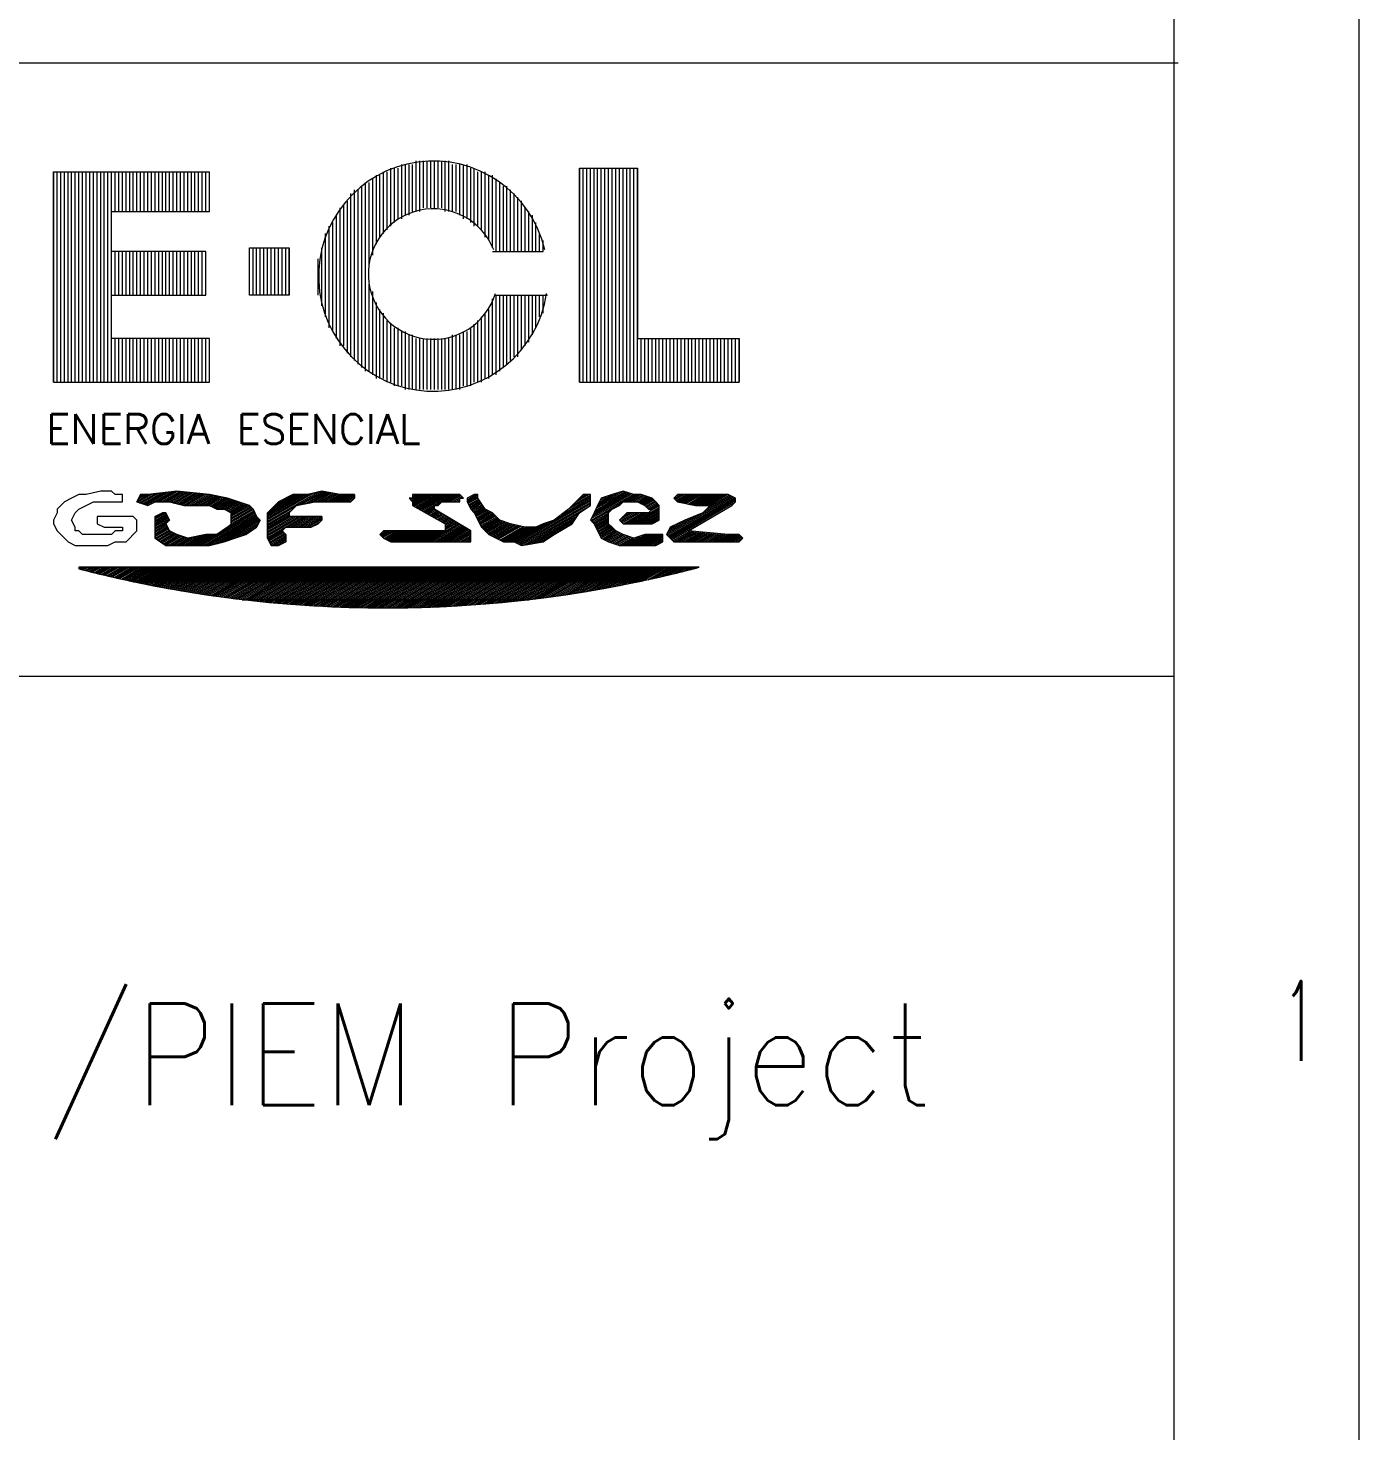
# Model space of a CAD drawing. Header units: inches. Extents: x 0 to 841, y 0 to 594.
# Drawn here: x 803.4 to 840.09, y 41.1 to 79.76 of the extents above; entities that cross this region are included whole.
import ezdxf
from ezdxf.enums import TextEntityAlignment as Align

# ---------------------------------------------------------------- set-up
doc = ezdxf.new("R2010")
doc.units = ezdxf.units.IN
doc.header["$MEASUREMENT"] = 0
doc.linetypes.add('CENTER', pattern=[2, 1.25, -0.25, 0.25, -0.25])
doc.layers.add('1', color=1, linetype='CENTER', lineweight=9)
doc.layers.add('37', color=7, linetype='Continuous')
doc.styles.add('TXT', font='txt.shx', dxfattribs={"width": 0.8})

msp = doc.modelspace()

# ---------------------------------------------------------------- hatches: boundary and pattern name
at = {"layer": '37', "linetype": 'Continuous', "lineweight": 0}
h = msp.add_hatch(dxfattribs=at)
h.set_pattern_fill('_USER', color=54, scale=0.03528, angle=30, style=0, pattern_type=0)
h.set_pattern_definition([(30, (807.5, 65.6), (-0.01764, 0.03055338), [])])
h.paths.add_polyline_path([(806.4, 66.7), (806.7, 66.6), (806.9, 66.7), (807.3, 66.7), (807.7, 66.6), (808, 66.6), (808.4, 66.6), (808.6, 66.5), (808.8, 66.5), (809, 66.4), (809, 66.2), (809, 66.1), (808.9, 66), (808.6, 65.8), (808.3, 65.8), (807.8, 65.7), (807.5, 65.8), (807.3, 65.9), (807.2, 66.1), (807.3, 66.2), (807.2, 66.4), (807.1, 66.4), (806.9, 66.3), (806.9, 65.9), (806.9, 65.7), (807.2, 65.5), (807.5, 65.5), (808.1, 65.5), (808.4, 65.5), (808.8, 65.6), (809.1, 65.7), (809.4, 65.8), (809.7, 66), (809.8, 66.2), (809.7, 66.3), (809.6, 66.5), (809.5, 66.6), (809.2, 66.7), (808.9, 66.8), (808.4, 66.9), (807.5, 67), (806.7, 66.9), (806.5, 66.9)])
h = msp.add_hatch(dxfattribs=at)
h.set_pattern_fill('_USER', color=54, scale=0.03528, angle=30, style=0, pattern_type=0)
h.set_pattern_definition([(30, (810.3, 66.1), (-0.01764, 0.0305534), [])])
h.paths.add_polyline_path([(810, 65.9), (810, 65.7), (810.1, 65.5), (810.3, 65.5), (810.5, 65.6), (810.5, 65.7), (810.5, 65.8), (810.4, 65.9), (810.5, 66), (810.9, 66), (811.2, 66), (811.4, 66.1), (811.5, 66.2), (811.5, 66.3), (811.3, 66.3), (810.6, 66.3), (810.6, 66.4), (810.8, 66.6), (811.3, 66.7), (811.9, 66.7), (812.3, 66.7), (812.4, 66.8), (812.4, 66.9), (812, 66.9), (811.5, 67), (811.1, 66.9), (810.7, 66.9), (810.3, 66.7), (810, 66.4), (810, 66)])
h = msp.add_hatch(dxfattribs=at)
h.set_pattern_fill('_USER', color=54, scale=0.03528, angle=30, style=0, pattern_type=0)
h.set_pattern_definition([(30, (815.3, 65.8), (-0.01764, 0.0305534), [])])
h.paths.add_polyline_path([(815.3, 66.9), (814, 66.9), (814, 66.8), (813.9, 66.8), (814, 66.7), (814, 66.6), (814.9, 66.1), (814.9, 66), (814.9, 65.9), (814.8, 65.9), (813.4, 65.9), (813.3, 65.9), (813.2, 65.9), (813.1, 65.8), (813.2, 65.7), (813.4, 65.6), (813.8, 65.6), (815.4, 65.6), (815.5, 65.6), (815.6, 65.6), (815.6, 65.7), (815.6, 65.8), (815.6, 65.9), (814.6, 66.5), (814.6, 66.6), (814.7, 66.6), (814.8, 66.7), (815.3, 66.7), (815.3, 66.8), (815.4, 66.8)])
h = msp.add_hatch(dxfattribs=at)
h.set_pattern_fill('_USER', color=54, scale=0.03528, angle=30, style=0, pattern_type=0)
h.set_pattern_definition([(30, (816.8, 65.8), (-0.01764, 0.0305534), [])])
h.paths.add_polyline_path([(815.7, 66.9), (815.5, 66.8), (815.5, 66.7), (815.6, 66.5), (815.7, 66.4), (815.9, 66), (816.1, 65.8), (816.5, 65.6), (816.8, 65.6), (817, 65.5), (817.6, 65.6), (817.9, 65.8), (818.4, 66.1), (818.6, 66.4), (818.9, 66.6), (818.9, 66.8), (818.9, 66.9), (818.8, 66.9), (818.7, 66.9), (818.5, 66.7), (818.3, 66.5), (817.9, 66.2), (817.6, 66.1), (817.4, 66), (817.1, 66), (816.7, 66.1), (816.4, 66.2), (816.2, 66.4), (816, 66.5), (815.8, 66.8), (815.8, 66.9)])
h = msp.add_hatch(dxfattribs=at)
h.set_pattern_fill('_USER', color=54, scale=0.03528, angle=30, style=0, pattern_type=0)
h.set_pattern_definition([(30, (819.5, 65.8), (-0.01764, 0.0305534), [])])
h.paths.add_polyline_path([(819.8, 67), (819.5, 66.9), (819.2, 66.8), (819.1, 66.6), (819, 66.4), (818.9, 66.2), (819, 66.1), (819.2, 65.7), (819.4, 65.6), (819.7, 65.5), (820.1, 65.5), (820.7, 65.5), (820.9, 65.6), (820.9, 65.8), (820.8, 65.8), (820.5, 65.8), (820.4, 65.8), (820.1, 65.7), (819.8, 65.8), (819.6, 65.9), (819.5, 66), (819.4, 66.1), (819.4, 66.2), (819.4, 66.4), (819.5, 66.5), (819.7, 66.6), (819.8, 66.7), (820.2, 66.7), (820.4, 66.6), (820.5, 66.5), (820.6, 66.5), (820.5, 66.4), (820.3, 66.4), (820.2, 66.4), (819.9, 66.4), (819.8, 66.3), (819.7, 66.2), (819.8, 66.1), (819.9, 66.1), (820.2, 66.1), (820.5, 66.1), (820.6, 66.1), (820.8, 66.2), (820.8, 66.4), (820.8, 66.6), (820.7, 66.7), (820.6, 66.8), (820.3, 66.9), (820.1, 66.9)])
h = msp.add_hatch(dxfattribs=at)
h.set_pattern_fill('_USER', color=54, scale=0.03528, angle=30, style=0, pattern_type=0)
h.set_pattern_definition([(30, (821.5, 66.1), (-0.01764, 0.0305534), [])])
h.paths.add_polyline_path([(821.3, 66.9), (821.2, 66.8), (821.3, 66.7), (821.8, 66.6), (822.2, 66.6), (822, 66.4), (821.5, 66.2), (821.1, 66), (821, 65.8), (821.1, 65.7), (821.2, 65.6), (823, 65.6), (823.1, 65.7), (823, 65.8), (822.7, 65.8), (821.6, 65.9), (822.8, 66.6), (822.9, 66.7), (822.9, 66.8), (822.7, 66.9), (822.6, 66.9)])
h = msp.add_hatch(dxfattribs=at)
h.set_pattern_fill('_USER', color=56, scale=0.03528, angle=30, style=0, pattern_type=0)
h.set_pattern_definition([(30, (813.6, 64.7), (-0.01764, 0.03055338), [])])
edge = h.paths.add_edge_path()
edge.add_line((821.9, 64.9), (804.8, 64.9))
edge.add_line((804.8, 64.9), (804.801, 64.855))
edge.add_ellipse((813.513, 96.731), major_axis=(32.343, 8.474), ratio=0.984562, start_angle=240.4156, end_angle=243.1062)
edge.add_line((806.3, 64.5), (820.2, 64.5))
edge.add_ellipse((813.513, 96.731), major_axis=(32.343, 8.474), ratio=0.984562, start_angle=267.0905, end_angle=270)
edge.add_line((821.856, 64.888), (821.9, 64.9))
h = msp.add_hatch(dxfattribs=at)
h.set_pattern_fill('_USER', color=54, scale=0.03528, angle=30, style=0, pattern_type=0)
h.set_pattern_definition([(30, (810.8, 64.1), (-0.01764, 0.03055338), [])])
edge = h.paths.add_edge_path()
edge.add_ellipse((813.513, 96.731), major_axis=(32.343, 8.474), ratio=0.984562, start_angle=243.1062, end_angle=248.3051)
edge.add_line((809.3, 64), (817.2, 64))
edge.add_ellipse((813.513, 96.731), major_axis=(32.343, 8.474), ratio=0.984562, start_angle=261.8916, end_angle=267.0905)
edge.add_line((820.2, 64.5), (806.3, 64.5))
h = msp.add_hatch(dxfattribs=at)
h.set_pattern_fill('_USER', color=52, scale=0.03528, angle=30, style=0, pattern_type=0)
h.set_pattern_definition([(30, (813, 63.9), (-0.01764, 0.03055338), [])])
edge = h.paths.add_edge_path()
edge.add_ellipse((813.513, 96.731), major_axis=(32.343, 8.474), ratio=0.984562, start_angle=248.3051, end_angle=261.8916)
edge.add_line((817.2, 64), (809.3, 64))

# ---------------------------------------------------------------- linework, layer by layer
at = {"layer": '37', "color": 4, "linetype": 'Continuous', "lineweight": 0}
for p, q in [((707.8, 78.8), (835.1, 78.8)), ((707.8, 61.9), (835, 61.9))]:
    msp.add_line(p, q, dxfattribs=at)
at = {"layer": '37', "color": 56, "linetype": 'Continuous', "lineweight": 0}
for p, q in [((804.1, 75.8), (808.4, 75.8)), ((804.1, 75.8), (804.1, 70)), ((804.1, 70), (804.1, 75.8)), ((804.1, 70), (804.1, 75.8)), ((804.1, 70), (804.1, 75.8)), ((804.2, 70), (804.2, 75.8)), ((804.2, 70), (804.2, 75.8)), ((804.2, 70), (804.2, 75.8)), ((804.2, 70), (804.2, 75.8)), ((804.3, 70), (804.3, 75.8)), ((804.3, 70), (804.3, 75.8)), ((804.3, 70), (804.3, 75.8)), ((804.3, 70), (804.3, 75.8)), ((804.4, 70), (804.4, 75.8)), ((804.4, 70), (804.4, 75.8)), ((804.4, 70), (804.4, 75.8)), ((804.5, 70), (804.5, 75.8)), ((804.5, 70), (804.5, 75.8)), ((804.5, 70), (804.5, 75.8)), ((804.6, 70), (804.6, 75.8)), ((804.6, 70), (804.6, 75.8)), ((804.6, 70), (804.6, 75.8)), ((804.6, 70), (804.6, 75.8)), ((804.7, 70), (804.7, 75.8)), ((804.7, 70), (804.7, 75.8)), ((804.7, 70), (804.7, 75.8)), ((804.7, 70), (804.7, 75.8)), ((804.8, 70), (804.8, 75.8)), ((804.8, 70), (804.8, 75.8)), ((804.9, 70), (804.9, 75.8)), ((804.9, 70), (804.9, 75.8)), ((804.9, 70), (804.9, 75.8)), ((804.9, 70), (804.9, 75.8)), ((805, 70), (805, 75.8)), ((805, 70), (805, 75.8)), ((805, 70), (805, 75.8)), ((805, 70), (805, 75.8)), ((805.1, 70), (805.1, 75.8)), ((805.1, 70), (805.1, 75.8)), ((805.2, 70), (805.2, 75.8)), ((805.2, 70), (805.2, 75.8)), ((805.2, 70), (805.2, 75.8)), ((805.2, 70), (805.2, 75.8)), ((805.3, 70), (805.3, 75.8)), ((805.3, 70), (805.3, 75.8)), ((805.3, 70), (805.3, 75.8)), ((805.3, 70), (805.3, 75.8)), ((805.4, 70), (805.4, 75.8)), ((805.4, 70), (805.4, 75.8)), ((805.4, 70), (805.4, 75.8)), ((805.5, 70), (805.5, 75.8)), ((805.5, 70), (805.5, 75.8)), ((805.5, 70), (805.5, 75.8)), ((805.6, 70), (805.6, 75.8)), ((805.6, 70), (805.6, 75.8)), ((805.6, 70), (805.6, 75.8)), ((805.6, 70), (805.6, 75.8)), ((805.7, 74.7), (805.7, 75.8)), ((805.7, 70), (805.7, 75.8)), ((805.7, 74.7), (805.7, 75.8)), ((805.7, 70), (805.7, 75.8)), ((805.8, 74.7), (805.8, 75.8)), ((805.8, 74.7), (805.8, 75.8)), ((805.9, 74.7), (805.9, 75.8)), ((805.9, 74.7), (805.9, 75.8)), ((805.9, 74.7), (805.9, 75.8)), ((805.9, 74.7), (805.9, 75.8)), ((806, 74.7), (806, 75.8)), ((806, 74.7), (806, 75.8)), ((806, 74.7), (806, 75.8)), ((806, 74.7), (806, 75.8)), ((806.1, 74.7), (806.1, 75.8)), ((806.1, 74.7), (806.1, 75.8)), ((806.2, 74.7), (806.2, 75.8)), ((806.2, 74.7), (806.2, 75.8)), ((806.2, 74.7), (806.2, 75.8)), ((806.2, 74.7), (806.2, 75.8)), ((806.3, 74.7), (806.3, 75.8)), ((806.3, 74.7), (806.3, 75.8)), ((806.3, 74.7), (806.3, 75.8)), ((806.3, 74.7), (806.3, 75.8)), ((806.4, 74.7), (806.4, 75.8)), ((806.4, 74.7), (806.4, 75.8)), ((806.4, 74.7), (806.4, 75.8)), ((806.5, 74.7), (806.5, 75.8)), ((806.5, 74.7), (806.5, 75.8)), ((806.5, 74.7), (806.5, 75.8)), ((806.6, 74.7), (806.6, 75.8)), ((806.6, 74.7), (806.6, 75.8)), ((806.6, 74.7), (806.6, 75.8)), ((806.6, 74.7), (806.6, 75.8)), ((806.7, 74.7), (806.7, 75.8)), ((806.7, 74.7), (806.7, 75.8)), ((806.7, 74.7), (806.7, 75.8)), ((806.7, 74.7), (806.7, 75.8)), ((806.8, 74.7), (806.8, 75.8)), ((806.8, 74.7), (806.8, 75.8)), ((806.9, 74.7), (806.9, 75.8)), ((806.9, 74.7), (806.9, 75.8)), ((806.9, 74.7), (806.9, 75.8)), ((806.9, 74.7), (806.9, 75.8)), ((807, 74.7), (807, 75.8)), ((807, 74.7), (807, 75.8)), ((807, 74.7), (807, 75.8)), ((807, 74.7), (807, 75.8)), ((807.1, 74.7), (807.1, 75.8)), ((807.1, 74.7), (807.1, 75.8)), ((807.2, 74.7), (807.2, 75.8)), ((807.2, 74.7), (807.2, 75.8)), ((807.2, 74.7), (807.2, 75.8)), ((807.2, 74.7), (807.2, 75.8)), ((807.3, 74.7), (807.3, 75.8)), ((807.3, 74.7), (807.3, 75.8)), ((807.3, 74.7), (807.3, 75.8)), ((807.3, 74.7), (807.3, 75.8)), ((807.4, 74.7), (807.4, 75.8)), ((807.4, 74.7), (807.4, 75.8)), ((807.4, 74.7), (807.4, 75.8)), ((807.5, 74.7), (807.5, 75.8)), ((807.5, 74.7), (807.5, 75.8)), ((807.5, 74.7), (807.5, 75.8)), ((807.6, 74.7), (807.6, 75.8)), ((807.6, 74.7), (807.6, 75.8)), ((807.6, 74.7), (807.6, 75.8)), ((807.6, 74.7), (807.6, 75.8)), ((807.7, 74.7), (807.7, 75.8)), ((807.7, 74.7), (807.7, 75.8)), ((807.7, 74.7), (807.7, 75.8)), ((807.7, 74.7), (807.7, 75.8)), ((807.8, 74.7), (807.8, 75.8)), ((807.8, 74.7), (807.8, 75.8)), ((807.9, 74.7), (807.9, 75.8)), ((807.9, 74.7), (807.9, 75.8)), ((807.9, 74.7), (807.9, 75.8)), ((807.9, 74.7), (807.9, 75.8)), ((808, 74.7), (808, 75.8)), ((808, 74.7), (808, 75.8)), ((808, 74.7), (808, 75.8)), ((808, 74.7), (808, 75.8)), ((808.1, 74.7), (808.1, 75.8)), ((808.1, 74.7), (808.1, 75.8)), ((808.2, 74.7), (808.2, 75.8)), ((808.2, 74.7), (808.2, 75.8)), ((808.2, 74.7), (808.2, 75.8)), ((808.2, 74.7), (808.2, 75.8)), ((808.3, 74.7), (808.3, 75.8)), ((808.3, 74.7), (808.3, 75.8)), ((808.3, 74.7), (808.3, 75.8)), ((808.3, 74.7), (808.3, 75.8)), ((808.4, 74.7), (808.4, 75.8)), ((808.4, 74.7), (808.4, 75.8)), ((808.4, 74.7), (808.4, 75.8)), ((808.4, 74.7), (808.4, 75.8)), ((813.2, 74.2), (813.2, 75.8)), ((813.2, 74.1), (813.2, 75.8)), ((813.3, 74.3), (813.3, 75.8)), ((813.3, 74.2), (813.3, 75.8)), ((813.4, 74.4), (813.4, 75.9)), ((813.4, 74.3), (813.4, 75.9)), ((813.5, 74.4), (813.5, 75.9)), ((813.6, 74.5), (813.6, 75.9)), ((813.6, 74.5), (813.6, 75.9)), ((813.7, 74.6), (813.7, 76)), ((813.7, 74.5), (813.7, 76)), ((813.8, 74.6), (813.8, 76)), ((813.9, 74.7), (813.9, 76)), ((813.9, 74.6), (813.9, 76)), ((814, 74.7), (814, 76)), ((814, 74.7), (814, 76)), ((814.1, 74.7), (814.1, 76.1)), ((814.2, 74.7), (814.2, 76.1)), ((814.2, 74.7), (814.2, 76.1)), ((814.3, 74.8), (814.3, 76.1)), ((814.3, 74.8), (814.3, 76.1)), ((814.4, 74.8), (814.4, 76.1)), ((814.4, 74.8), (814.4, 76.1)), ((814.5, 74.8), (814.5, 76.1)), ((814.6, 74.8), (814.6, 76.1)), ((814.6, 74.8), (814.6, 76.1)), ((814.7, 74.8), (814.7, 76.1)), ((814.7, 74.8), (814.7, 76.1)), ((814.8, 74.8), (814.8, 76.1)), ((814.9, 74.7), (814.9, 76.1)), ((814.9, 74.8), (814.9, 76.1)), ((815, 74.7), (815, 76.1)), ((815, 74.7), (815, 76.1)), ((815.1, 74.7), (815.1, 76)), ((815.2, 74.7), (815.2, 76)), ((815.2, 74.7), (815.2, 76)), ((815.3, 74.6), (815.3, 76)), ((815.3, 74.6), (815.3, 76)), ((815.4, 74.5), (815.4, 76)), ((815.4, 74.6), (815.4, 76)), ((815.5, 74.5), (815.5, 76)), ((815.6, 74.4), (815.6, 75.9)), ((815.6, 74.5), (815.6, 75.9)), ((815.7, 74.3), (815.7, 75.9)), ((815.7, 74.4), (815.7, 75.9)), ((815.8, 74.3), (815.8, 75.8)), ((815.9, 74.2), (815.9, 75.8)), ((815.9, 74.2), (815.9, 75.8)), ((816, 74.1), (816, 75.8)), ((818.6, 75.9), (818.6, 70)), ((818.6, 75.9), (820.2, 75.9)), ((818.6, 70), (818.6, 75.9)), ((818.7, 70), (818.7, 75.9)), ((818.7, 70), (818.7, 75.9)), ((818.8, 70), (818.8, 75.9)), ((818.9, 70), (818.9, 75.9)), ((818.9, 70), (818.9, 75.9)), ((819, 70), (819, 75.9)), ((819, 70), (819, 75.9)), ((819.1, 70), (819.1, 75.9)), ((819.1, 70), (819.1, 75.9)), ((819.2, 70), (819.2, 75.9)), ((819.3, 70), (819.3, 75.9)), ((819.3, 70), (819.3, 75.9)), ((819.4, 70), (819.4, 75.9)), ((819.4, 70), (819.4, 75.9)), ((819.5, 70), (819.5, 75.9)), ((819.6, 70), (819.6, 75.9)), ((819.6, 70), (819.6, 75.9)), ((819.7, 70), (819.7, 75.9)), ((819.7, 70), (819.7, 75.9)), ((819.8, 70), (819.8, 75.9)), ((819.9, 70), (819.9, 75.9)), ((819.9, 70), (819.9, 75.9)), ((820, 70), (820, 75.9)), ((820, 70), (820, 75.9)), ((820.1, 70), (820.1, 75.9)), ((820.1, 70), (820.1, 75.9)), ((820.2, 75.9), (820.2, 71.2)), ((820.2, 70), (820.2, 75.9)), ((812.6, 70.4), (812.6, 75.4)), ((812.6, 70.5), (812.6, 75.4)), ((812.7, 70.3), (812.7, 75.5)), ((812.7, 70.4), (812.7, 75.5)), ((812.8, 73.2), (812.8, 75.5)), ((812.9, 73.7), (812.9, 75.6)), ((812.9, 73.5), (812.9, 75.6)), ((813, 73.9), (813, 75.7)), ((813, 73.8), (813, 75.7)), ((813.1, 74), (813.1, 75.7)), ((816, 74), (816, 75.7)), ((816.1, 73.9), (816.1, 75.7)), ((816.2, 73.8), (816.2, 75.7)), ((816.2, 73.7), (816.2, 75.6)), ((816.3, 73.6), (816.3, 75.6)), ((816.3, 73.6), (816.3, 75.6)), ((816.4, 73.6), (816.4, 75.5)), ((816.4, 73.6), (816.4, 75.5)), ((816.5, 73.6), (816.5, 75.4)), ((816.6, 73.6), (816.6, 75.4)), ((812.3, 70.7), (812.3, 75.2)), ((812.3, 70.7), (812.3, 75.1)), ((812.4, 70.6), (812.4, 75.3)), ((812.4, 70.6), (812.4, 75.2)), ((812.5, 70.5), (812.5, 75.3)), ((816.6, 73.6), (816.6, 75.3)), ((816.7, 73.6), (816.7, 75.3)), ((816.7, 73.6), (816.7, 75.2)), ((816.8, 73.6), (816.8, 75.2)), ((816.9, 73.6), (816.9, 75.1)), ((805.7, 73.6), (805.7, 74.7)), ((805.7, 74.7), (808.4, 74.7)), ((812, 71), (812, 74.8)), ((812, 71.1), (812, 74.7)), ((812.1, 71), (812.1, 74.9)), ((812.2, 70.8), (812.2, 75)), ((812.2, 70.9), (812.2, 75)), ((816.9, 73.6), (816.9, 75)), ((817, 73.6), (817, 75)), ((817, 73.6), (817, 74.9)), ((817.1, 73.6), (817.1, 74.8)), ((817.2, 73.6), (817.2, 74.7)), ((817.2, 73.6), (817.2, 74.7)), ((811.7, 71.5), (811.7, 74.3)), ((811.8, 71.4), (811.8, 74.4)), ((811.9, 71.2), (811.9, 74.6)), ((811.9, 71.3), (811.9, 74.6)), ((817.3, 73.6), (817.3, 74.6)), ((817.3, 73.6), (817.3, 74.5)), ((817.4, 73.6), (817.4, 74.4)), ((811.6, 71.8), (811.6, 74.1)), ((811.6, 71.9), (811.6, 73.9)), ((811.7, 71.6), (811.7, 74.2)), ((817.4, 73.6), (817.4, 74.2)), ((817.5, 73.6), (817.5, 74.1)), ((817.6, 73.6), (817.6, 73.9)), ((808.2, 73.6), (805.7, 73.6)), ((805.7, 72.4), (805.7, 73.6)), ((805.7, 72.4), (805.7, 73.6)), ((805.8, 72.4), (805.8, 73.6)), ((805.8, 72.4), (805.8, 73.6)), ((805.9, 72.4), (805.9, 73.6)), ((805.9, 72.4), (805.9, 73.6)), ((805.9, 72.4), (805.9, 73.6)), ((805.9, 72.4), (805.9, 73.6)), ((806, 72.4), (806, 73.6)), ((806, 72.4), (806, 73.6)), ((806, 72.4), (806, 73.6)), ((806, 72.4), (806, 73.6)), ((806.1, 72.4), (806.1, 73.6)), ((806.1, 72.4), (806.1, 73.6)), ((806.2, 72.4), (806.2, 73.6)), ((806.2, 72.4), (806.2, 73.6)), ((806.2, 72.4), (806.2, 73.6)), ((806.2, 72.4), (806.2, 73.6)), ((806.3, 72.4), (806.3, 73.6)), ((806.3, 72.4), (806.3, 73.6)), ((806.3, 72.4), (806.3, 73.6)), ((806.3, 72.4), (806.3, 73.6)), ((806.4, 72.4), (806.4, 73.6)), ((806.4, 72.4), (806.4, 73.6)), ((806.4, 72.4), (806.4, 73.6)), ((806.5, 72.4), (806.5, 73.6)), ((806.5, 72.4), (806.5, 73.6)), ((806.5, 72.4), (806.5, 73.6)), ((806.6, 72.4), (806.6, 73.6)), ((806.6, 72.4), (806.6, 73.6)), ((806.6, 72.4), (806.6, 73.6)), ((806.6, 72.4), (806.6, 73.6)), ((806.7, 72.4), (806.7, 73.6)), ((806.7, 72.4), (806.7, 73.6)), ((806.7, 72.4), (806.7, 73.6)), ((806.7, 72.4), (806.7, 73.6)), ((806.8, 72.4), (806.8, 73.6)), ((806.8, 72.4), (806.8, 73.6)), ((806.9, 72.4), (806.9, 73.6)), ((806.9, 72.4), (806.9, 73.6)), ((806.9, 72.4), (806.9, 73.6)), ((806.9, 72.4), (806.9, 73.6)), ((807, 72.4), (807, 73.6)), ((807, 72.4), (807, 73.6)), ((807, 72.4), (807, 73.6)), ((807, 72.4), (807, 73.6)), ((807.1, 72.4), (807.1, 73.6)), ((807.1, 72.4), (807.1, 73.6)), ((807.2, 72.4), (807.2, 73.6)), ((807.2, 72.4), (807.2, 73.6)), ((807.2, 72.4), (807.2, 73.6)), ((807.2, 72.4), (807.2, 73.6)), ((807.3, 72.4), (807.3, 73.6)), ((807.3, 72.4), (807.3, 73.6)), ((807.3, 72.4), (807.3, 73.6)), ((807.3, 72.4), (807.3, 73.6)), ((807.4, 72.4), (807.4, 73.6)), ((807.4, 72.4), (807.4, 73.6)), ((807.4, 72.4), (807.4, 73.6)), ((807.5, 72.4), (807.5, 73.6)), ((807.5, 72.4), (807.5, 73.6)), ((807.5, 72.4), (807.5, 73.6)), ((807.6, 72.4), (807.6, 73.6)), ((807.6, 72.4), (807.6, 73.6)), ((807.6, 72.4), (807.6, 73.6)), ((807.6, 72.4), (807.6, 73.6)), ((807.7, 72.4), (807.7, 73.6)), ((807.7, 72.4), (807.7, 73.6)), ((807.7, 72.4), (807.7, 73.6)), ((807.7, 72.4), (807.7, 73.6)), ((807.8, 72.4), (807.8, 73.6)), ((807.8, 72.4), (807.8, 73.6)), ((807.9, 72.4), (807.9, 73.6)), ((807.9, 72.4), (807.9, 73.6)), ((807.9, 72.4), (807.9, 73.6)), ((807.9, 72.4), (807.9, 73.6)), ((808, 72.4), (808, 73.6)), ((808, 72.4), (808, 73.6)), ((808, 72.4), (808, 73.6)), ((808, 72.4), (808, 73.6)), ((808.1, 72.4), (808.1, 73.6)), ((808.1, 72.4), (808.1, 73.6)), ((808.3, 73.6), (808.2, 73.6)), ((808.2, 72.4), (808.2, 73.6)), ((808.2, 72.4), (808.2, 73.6)), ((808.2, 72.4), (808.2, 73.6)), ((808.2, 72.4), (808.2, 73.6)), ((808.3, 72.4), (808.3, 73.6)), ((808.3, 72.4), (808.3, 73.6)), ((808.3, 72.4), (808.3, 73.6)), ((809.5, 73.7), (810.6, 73.7)), ((809.5, 72.4), (809.5, 73.7)), ((809.5, 72.4), (809.5, 73.7)), ((809.6, 72.4), (809.6, 73.7)), ((809.6, 72.4), (809.6, 73.7)), ((809.7, 72.4), (809.7, 73.7)), ((809.8, 72.4), (809.8, 73.7)), ((809.8, 72.4), (809.8, 73.7)), ((809.9, 72.4), (809.9, 73.7)), ((809.9, 72.4), (809.9, 73.7)), ((810, 72.4), (810, 73.7)), ((810.1, 72.4), (810.1, 73.7)), ((810.1, 72.4), (810.1, 73.7)), ((810.2, 72.4), (810.2, 73.7)), ((810.2, 72.4), (810.2, 73.7)), ((810.3, 72.4), (810.3, 73.7)), ((810.3, 72.4), (810.3, 73.7)), ((810.4, 72.4), (810.4, 73.7)), ((810.5, 72.4), (810.5, 73.7)), ((810.5, 72.4), (810.5, 73.7)), ((810.6, 73.7), (810.6, 72.4)), ((810.6, 72.4), (810.6, 73.7)), ((811.5, 72.1), (811.5, 73.7)), ((816.2, 73.6), (817.6, 73.6)), ((817.6, 73.6), (817.6, 73.7)), ((809.5, 72.4), (809.5, 73.4)), ((811.4, 72.4), (811.4, 73.4)), ((812.8, 70.3), (812.8, 72.7)), ((805.7, 71.2), (805.7, 72.4)), ((805.7, 72.4), (808.3, 72.4)), ((810.6, 72.4), (809.5, 72.4)), ((812.9, 70.3), (812.9, 72.5)), ((812.9, 70.2), (812.9, 72.3)), ((816.2, 70.2), (816.2, 72.3)), ((816.3, 72.4), (817.7, 72.4)), ((816.3, 70.3), (816.3, 72.4)), ((816.3, 70.2), (816.3, 72.4)), ((816.4, 70.4), (816.4, 72.4)), ((816.4, 70.3), (816.4, 72.4)), ((816.5, 70.4), (816.5, 72.4)), ((816.6, 70.5), (816.6, 72.4)), ((816.6, 70.5), (816.6, 72.4)), ((816.7, 70.6), (816.7, 72.4)), ((816.7, 70.6), (816.7, 72.4)), ((816.8, 70.7), (816.8, 72.4)), ((816.9, 70.8), (816.9, 72.4)), ((816.9, 70.7), (816.9, 72.4)), ((817, 70.9), (817, 72.4)), ((817, 70.9), (817, 72.4)), ((817.1, 71), (817.1, 72.4)), ((817.2, 71.2), (817.2, 72.4)), ((817.2, 71.1), (817.2, 72.4)), ((817.3, 71.4), (817.3, 72.4)), ((817.3, 71.3), (817.3, 72.4)), ((817.4, 71.6), (817.4, 72.4)), ((817.4, 71.5), (817.4, 72.4)), ((817.5, 71.8), (817.5, 72.4)), ((817.6, 72.1), (817.6, 72.4)), ((817.6, 71.9), (817.6, 72.4)), ((813, 70.2), (813, 72.2)), ((813, 70.1), (813, 72.1)), ((813.1, 70.1), (813.1, 72)), ((816.1, 70.1), (816.1, 72)), ((816.2, 70.2), (816.2, 72.1)), ((813.2, 70.1), (813.2, 71.9)), ((813.2, 70.1), (813.2, 71.8)), ((813.3, 70), (813.3, 71.7)), ((813.3, 70), (813.3, 71.7)), ((813.4, 70), (813.4, 71.6)), ((813.4, 70), (813.4, 71.6)), ((815.7, 70), (815.7, 71.6)), ((815.7, 70), (815.7, 71.6)), ((815.8, 70), (815.8, 71.7)), ((815.9, 70.1), (815.9, 71.8)), ((815.9, 70), (815.9, 71.7)), ((816, 70.1), (816, 71.9)), ((816, 70.1), (816, 71.9)), ((808.4, 71.2), (805.7, 71.2)), ((805.7, 70), (805.7, 71.2)), ((805.7, 70), (805.7, 71.2)), ((805.8, 70), (805.8, 71.2)), ((805.8, 70), (805.8, 71.2)), ((805.9, 70), (805.9, 71.2)), ((805.9, 70), (805.9, 71.2)), ((805.9, 70), (805.9, 71.2)), ((805.9, 70), (805.9, 71.2)), ((806, 70), (806, 71.2)), ((806, 70), (806, 71.2)), ((806, 70), (806, 71.2)), ((806, 70), (806, 71.2)), ((806.1, 70), (806.1, 71.2)), ((806.1, 70), (806.1, 71.2)), ((806.2, 70), (806.2, 71.2)), ((806.2, 70), (806.2, 71.2)), ((806.2, 70), (806.2, 71.2)), ((806.2, 70), (806.2, 71.2)), ((806.3, 70), (806.3, 71.2)), ((806.3, 70), (806.3, 71.2)), ((806.3, 70), (806.3, 71.2)), ((806.3, 70), (806.3, 71.2)), ((806.4, 70), (806.4, 71.2)), ((806.4, 70), (806.4, 71.2)), ((806.4, 70), (806.4, 71.2)), ((806.5, 70), (806.5, 71.2)), ((806.5, 70), (806.5, 71.2)), ((806.5, 70), (806.5, 71.2)), ((806.6, 70), (806.6, 71.2)), ((806.6, 70), (806.6, 71.2)), ((806.6, 70), (806.6, 71.2)), ((806.6, 70), (806.6, 71.2)), ((806.7, 70), (806.7, 71.2)), ((806.7, 70), (806.7, 71.2)), ((806.7, 70), (806.7, 71.2)), ((806.7, 70), (806.7, 71.2)), ((806.8, 70), (806.8, 71.2)), ((806.8, 70), (806.8, 71.2)), ((806.9, 70), (806.9, 71.2)), ((806.9, 70), (806.9, 71.2)), ((806.9, 70), (806.9, 71.2)), ((806.9, 70), (806.9, 71.2)), ((807, 70), (807, 71.2)), ((807, 70), (807, 71.2)), ((807, 70), (807, 71.2)), ((807, 70), (807, 71.2)), ((807.1, 70), (807.1, 71.2)), ((807.1, 70), (807.1, 71.2)), ((807.2, 70), (807.2, 71.2)), ((807.2, 70), (807.2, 71.2)), ((807.2, 70), (807.2, 71.2)), ((807.2, 70), (807.2, 71.2)), ((807.3, 70), (807.3, 71.2)), ((807.3, 70), (807.3, 71.2)), ((807.3, 70), (807.3, 71.2)), ((807.3, 70), (807.3, 71.2)), ((807.4, 70), (807.4, 71.2)), ((807.4, 70), (807.4, 71.2)), ((807.4, 70), (807.4, 71.2)), ((807.5, 70), (807.5, 71.2)), ((807.5, 70), (807.5, 71.2)), ((807.5, 70), (807.5, 71.2)), ((807.6, 70), (807.6, 71.2)), ((807.6, 70), (807.6, 71.2)), ((807.6, 70), (807.6, 71.2)), ((807.6, 70), (807.6, 71.2)), ((807.7, 70), (807.7, 71.2)), ((807.7, 70), (807.7, 71.2)), ((807.7, 70), (807.7, 71.2)), ((807.7, 70), (807.7, 71.2)), ((807.8, 70), (807.8, 71.2)), ((807.8, 70), (807.8, 71.2)), ((807.9, 70), (807.9, 71.2)), ((807.9, 70), (807.9, 71.2)), ((807.9, 70), (807.9, 71.2)), ((807.9, 70), (807.9, 71.2)), ((808, 70), (808, 71.2)), ((808, 70), (808, 71.2)), ((808, 70), (808, 71.2)), ((808, 70), (808, 71.2)), ((808.1, 70), (808.1, 71.2)), ((808.1, 70), (808.1, 71.2)), ((808.2, 70), (808.2, 71.2)), ((808.2, 70), (808.2, 71.2)), ((808.2, 70), (808.2, 71.2)), ((808.2, 70), (808.2, 71.2)), ((808.3, 70), (808.3, 71.2)), ((808.3, 70), (808.3, 71.2)), ((808.3, 70), (808.3, 71.2)), ((808.3, 70), (808.3, 71.2)), ((808.4, 70), (808.4, 71.2)), ((808.4, 70), (808.4, 71.2)), ((808.4, 70), (808.4, 71.2)), ((808.4, 70), (808.4, 71.2)), ((813.5, 69.9), (813.5, 71.5)), ((813.6, 69.9), (813.6, 71.5)), ((813.6, 69.9), (813.6, 71.5)), ((813.7, 69.9), (813.7, 71.4)), ((813.7, 69.9), (813.7, 71.4)), ((813.8, 69.8), (813.8, 71.4)), ((813.9, 69.8), (813.9, 71.3)), ((813.9, 69.8), (813.9, 71.3)), ((814, 69.8), (814, 71.3)), ((814, 69.8), (814, 71.3)), ((814.1, 69.8), (814.1, 71.2)), ((814.2, 69.8), (814.2, 71.2)), ((814.2, 69.8), (814.2, 71.2)), ((814.3, 69.8), (814.3, 71.2)), ((814.3, 69.8), (814.3, 71.2)), ((814.4, 69.8), (814.4, 71.2)), ((814.4, 69.8), (814.4, 71.2)), ((814.5, 69.8), (814.5, 71.2)), ((814.6, 69.8), (814.6, 71.2)), ((814.6, 69.8), (814.6, 71.2)), ((814.7, 69.8), (814.7, 71.2)), ((814.7, 69.8), (814.7, 71.2)), ((814.8, 69.8), (814.8, 71.2)), ((814.9, 69.8), (814.9, 71.2)), ((814.9, 69.8), (814.9, 71.2)), ((815, 69.8), (815, 71.2)), ((815, 69.8), (815, 71.2)), ((815.1, 69.8), (815.1, 71.3)), ((815.2, 69.8), (815.2, 71.3)), ((815.2, 69.8), (815.2, 71.3)), ((815.3, 69.8), (815.3, 71.3)), ((815.3, 69.8), (815.3, 71.3)), ((815.4, 69.9), (815.4, 71.4)), ((815.4, 69.9), (815.4, 71.4)), ((815.5, 69.9), (815.5, 71.4)), ((815.6, 69.9), (815.6, 71.5)), ((815.6, 69.9), (815.6, 71.5)), ((820.2, 71.2), (823, 71.2)), ((820.3, 70), (820.3, 71.2)), ((820.3, 70), (820.3, 71.2)), ((820.4, 70), (820.4, 71.2)), ((820.4, 70), (820.4, 71.2)), ((820.5, 70), (820.5, 71.2)), ((820.6, 70), (820.6, 71.2)), ((820.6, 70), (820.6, 71.2)), ((820.7, 70), (820.7, 71.2)), ((820.7, 70), (820.7, 71.2)), ((820.8, 70), (820.8, 71.2)), ((820.9, 70), (820.9, 71.2)), ((820.9, 70), (820.9, 71.2)), ((821, 70), (821, 71.2)), ((821, 70), (821, 71.2)), ((821.1, 70), (821.1, 71.2)), ((821.1, 70), (821.1, 71.2)), ((821.2, 70), (821.2, 71.2)), ((821.3, 70), (821.3, 71.2)), ((821.3, 70), (821.3, 71.2)), ((821.4, 70), (821.4, 71.2)), ((821.4, 70), (821.4, 71.2)), ((821.5, 70), (821.5, 71.2)), ((821.6, 70), (821.6, 71.2)), ((821.6, 70), (821.6, 71.2)), ((821.7, 70), (821.7, 71.2)), ((821.7, 70), (821.7, 71.2)), ((821.8, 70), (821.8, 71.2)), ((821.9, 70), (821.9, 71.2)), ((821.9, 70), (821.9, 71.2)), ((822, 70), (822, 71.2)), ((822, 70), (822, 71.2)), ((822.1, 70), (822.1, 71.2)), ((822.1, 70), (822.1, 71.2)), ((822.2, 70), (822.2, 71.2)), ((822.3, 70), (822.3, 71.2)), ((822.3, 70), (822.3, 71.2)), ((822.4, 70), (822.4, 71.2)), ((822.4, 70), (822.4, 71.2)), ((822.5, 70), (822.5, 71.2)), ((822.6, 70), (822.6, 71.2)), ((822.6, 70), (822.6, 71.2)), ((822.7, 70), (822.7, 71.2)), ((822.7, 70), (822.7, 71.2)), ((822.8, 70), (822.8, 71.2)), ((822.9, 70), (822.9, 71.2)), ((822.9, 70), (822.9, 71.2)), ((823, 71.2), (823, 70)), ((823, 70), (823, 71.2)), ((804.1, 70), (808.4, 70)), ((818.6, 70), (823, 70)), ((821.9, 64.9), (804.8, 64.9)), ((804.8, 64.9), (804.801, 64.855)), ((821.856, 64.888), (821.9, 64.9)), ((806.3, 64.5), (820.2, 64.5))]:
    msp.add_line(p, q, dxfattribs=at)
at = {"layer": '37', "color": 54, "linetype": 'Continuous', "lineweight": 0}
for p, q in [((806.5, 66.9), (806.4, 66.7)), ((806.7, 66.9), (806.5, 66.9)), ((807.5, 67), (806.7, 66.9)), ((808.4, 66.9), (807.5, 67)), ((808.9, 66.8), (808.4, 66.9)), ((810.7, 66.9), (810.3, 66.7)), ((811.1, 66.9), (810.7, 66.9)), ((811.5, 67), (811.1, 66.9)), ((812, 66.9), (811.5, 67)), ((812.4, 66.9), (812, 66.9)), ((812.4, 66.8), (812.4, 66.9)), ((815.3, 66.9), (814, 66.9)), ((814, 66.9), (814, 66.8)), ((815.4, 66.8), (815.3, 66.9)), ((815.7, 66.9), (815.5, 66.8)), ((815.8, 66.9), (815.7, 66.9)), ((815.8, 66.8), (815.8, 66.9)), ((818.7, 66.9), (818.5, 66.7)), ((818.8, 66.9), (818.7, 66.9)), ((818.9, 66.9), (818.8, 66.9)), ((818.9, 66.8), (818.9, 66.9)), ((819.5, 66.9), (819.2, 66.8)), ((819.8, 67), (819.5, 66.9)), ((820.1, 66.9), (819.8, 67)), ((820.3, 66.9), (820.1, 66.9)), ((820.6, 66.8), (820.3, 66.9)), ((821.3, 66.9), (821.2, 66.8)), ((822.6, 66.9), (821.3, 66.9)), ((822.7, 66.9), (822.6, 66.9)), ((822.9, 66.8), (822.7, 66.9)), ((806.4, 66.7), (806.7, 66.6)), ((806.7, 66.6), (806.9, 66.7)), ((806.9, 66.7), (807.3, 66.7)), ((807.3, 66.7), (807.7, 66.6)), ((807.7, 66.6), (808, 66.6)), ((808, 66.6), (808.4, 66.6)), ((808.4, 66.6), (808.6, 66.5)), ((808.6, 66.5), (808.8, 66.5)), ((808.8, 66.5), (809, 66.4)), ((809.2, 66.7), (808.9, 66.8)), ((809.5, 66.6), (809.2, 66.7)), ((809.6, 66.5), (809.5, 66.6)), ((809.7, 66.3), (809.6, 66.5)), ((810.3, 66.7), (810, 66.4)), ((810.6, 66.4), (810.8, 66.6)), ((810.8, 66.6), (811.3, 66.7)), ((811.3, 66.7), (811.9, 66.7)), ((811.9, 66.7), (812.3, 66.7)), ((812.3, 66.7), (812.4, 66.8)), ((814, 66.8), (813.9, 66.8)), ((813.9, 66.8), (814, 66.7)), ((814, 66.7), (814, 66.6)), ((814, 66.6), (814.9, 66.1)), ((814.6, 66.5), (814.6, 66.6)), ((814.6, 66.6), (814.7, 66.6)), ((815.6, 65.9), (814.6, 66.5)), ((814.7, 66.6), (814.8, 66.7)), ((814.8, 66.7), (815.3, 66.7)), ((815.3, 66.7), (815.3, 66.8)), ((815.3, 66.8), (815.4, 66.8)), ((815.5, 66.8), (815.5, 66.7)), ((815.5, 66.7), (815.6, 66.5)), ((815.6, 66.5), (815.7, 66.4)), ((816, 66.5), (815.8, 66.8)), ((816.2, 66.4), (816, 66.5)), ((818.3, 66.5), (817.9, 66.2)), ((818.5, 66.7), (818.3, 66.5)), ((818.6, 66.4), (818.9, 66.6)), ((818.9, 66.6), (818.9, 66.8)), ((819.1, 66.6), (819, 66.4)), ((819.2, 66.8), (819.1, 66.6)), ((819.4, 66.4), (819.5, 66.5)), ((819.5, 66.5), (819.7, 66.6)), ((819.7, 66.6), (819.8, 66.7)), ((819.8, 66.7), (820.2, 66.7)), ((820.2, 66.7), (820.4, 66.6)), ((820.4, 66.6), (820.5, 66.5)), ((820.5, 66.5), (820.6, 66.5)), ((820.6, 66.5), (820.5, 66.4)), ((820.7, 66.7), (820.6, 66.8)), ((820.8, 66.6), (820.7, 66.7)), ((820.8, 66.4), (820.8, 66.6)), ((821.2, 66.8), (821.3, 66.7)), ((821.3, 66.7), (821.8, 66.6)), ((821.6, 65.9), (822.8, 66.6)), ((821.8, 66.6), (822.2, 66.6)), ((822.2, 66.6), (822, 66.4)), ((822.8, 66.6), (822.9, 66.7)), ((822.9, 66.7), (822.9, 66.8)), ((807.1, 66.4), (806.9, 66.3)), ((806.9, 66.3), (806.9, 65.9)), ((807.2, 66.4), (807.1, 66.4)), ((807.3, 66.2), (807.2, 66.4)), ((807.2, 66.1), (807.3, 66.2)), ((809, 66.4), (809, 66.2)), ((809, 66.2), (809, 66.1)), ((809.8, 66.2), (809.7, 66.3)), ((809.7, 66), (809.8, 66.2)), ((810, 66.4), (810, 66)), ((810.6, 66.3), (810.6, 66.4)), ((811.3, 66.3), (810.6, 66.3)), ((811.5, 66.3), (811.3, 66.3)), ((811.4, 66.1), (811.5, 66.2)), ((811.5, 66.2), (811.5, 66.3)), ((815.7, 66.4), (815.9, 66)), ((816.4, 66.2), (816.2, 66.4)), ((816.7, 66.1), (816.4, 66.2)), ((817.9, 66.2), (817.6, 66.1)), ((818.4, 66.1), (818.6, 66.4)), ((819, 66.4), (818.9, 66.2)), ((818.9, 66.2), (819, 66.1)), ((819.4, 66.2), (819.4, 66.4)), ((819.4, 66.1), (819.4, 66.2)), ((819.8, 66.3), (819.7, 66.2)), ((819.7, 66.2), (819.8, 66.1)), ((819.9, 66.4), (819.8, 66.3)), ((820.2, 66.4), (819.9, 66.4)), ((820.3, 66.4), (820.2, 66.4)), ((820.5, 66.4), (820.3, 66.4)), ((820.6, 66.1), (820.8, 66.2)), ((820.8, 66.2), (820.8, 66.4)), ((821.5, 66.2), (821.1, 66)), ((822, 66.4), (821.5, 66.2)), ((806.9, 65.9), (806.9, 65.7)), ((807.3, 65.9), (807.2, 66.1)), ((807.5, 65.8), (807.3, 65.9)), ((807.8, 65.7), (807.5, 65.8)), ((808.3, 65.8), (807.8, 65.7)), ((808.6, 65.8), (808.3, 65.8)), ((808.9, 66), (808.6, 65.8)), ((809, 66.1), (808.9, 66)), ((809.1, 65.7), (809.4, 65.8)), ((809.4, 65.8), (809.7, 66)), ((810, 66), (810, 65.9)), ((810, 65.9), (810, 65.7)), ((810.4, 65.9), (810.5, 66)), ((810.5, 65.8), (810.4, 65.9)), ((810.5, 66), (810.9, 66)), ((810.5, 65.7), (810.5, 65.8)), ((810.9, 66), (811.2, 66)), ((811.2, 66), (811.4, 66.1)), ((813.2, 65.9), (813.1, 65.8)), ((813.1, 65.8), (813.2, 65.7)), ((813.3, 65.9), (813.2, 65.9)), ((813.4, 65.9), (813.3, 65.9)), ((814.8, 65.9), (813.4, 65.9)), ((814.9, 65.9), (814.8, 65.9)), ((814.9, 66.1), (814.9, 66)), ((814.9, 66), (814.9, 65.9)), ((815.6, 65.8), (815.6, 65.9)), ((815.6, 65.7), (815.6, 65.8)), ((815.9, 66), (816.1, 65.8)), ((816.1, 65.8), (816.5, 65.6)), ((817.1, 66), (816.7, 66.1)), ((817.4, 66), (817.1, 66)), ((817.6, 66.1), (817.4, 66)), ((817.6, 65.6), (817.9, 65.8)), ((817.9, 65.8), (818.4, 66.1)), ((819, 66.1), (819.2, 65.7)), ((819.5, 66), (819.4, 66.1)), ((819.6, 65.9), (819.5, 66)), ((819.8, 65.8), (819.6, 65.9)), ((819.8, 66.1), (819.9, 66.1)), ((820.1, 65.7), (819.8, 65.8)), ((819.9, 66.1), (820.2, 66.1)), ((820.4, 65.8), (820.1, 65.7)), ((820.2, 66.1), (820.5, 66.1)), ((820.5, 65.8), (820.4, 65.8)), ((820.5, 66.1), (820.6, 66.1)), ((820.8, 65.8), (820.5, 65.8)), ((820.9, 65.8), (820.8, 65.8)), ((820.9, 65.6), (820.9, 65.8)), ((821.1, 66), (821, 65.8)), ((821, 65.8), (821.1, 65.7)), ((822.7, 65.8), (821.6, 65.9)), ((823, 65.8), (822.7, 65.8)), ((823.1, 65.7), (823, 65.8)), ((806.9, 65.7), (807.2, 65.5)), ((807.2, 65.5), (807.5, 65.5)), ((807.5, 65.5), (808.1, 65.5)), ((808.1, 65.5), (808.4, 65.5)), ((808.4, 65.5), (808.8, 65.6)), ((808.8, 65.6), (809.1, 65.7)), ((810, 65.7), (810.1, 65.5)), ((810.1, 65.5), (810.3, 65.5)), ((810.3, 65.5), (810.5, 65.6)), ((810.5, 65.6), (810.5, 65.7)), ((813.2, 65.7), (813.4, 65.6)), ((813.4, 65.6), (813.8, 65.6)), ((813.8, 65.6), (815.4, 65.6)), ((815.4, 65.6), (815.5, 65.6)), ((815.5, 65.6), (815.6, 65.6)), ((815.6, 65.6), (815.6, 65.7)), ((816.5, 65.6), (816.8, 65.6)), ((816.8, 65.6), (817, 65.5)), ((817, 65.5), (817.6, 65.6)), ((819.2, 65.7), (819.4, 65.6)), ((819.4, 65.6), (819.7, 65.5)), ((819.7, 65.5), (820.1, 65.5)), ((820.1, 65.5), (820.7, 65.5)), ((820.7, 65.5), (820.9, 65.6)), ((821.1, 65.7), (821.2, 65.6)), ((821.2, 65.6), (823, 65.6)), ((823, 65.6), (823.1, 65.7)), ((820.2, 64.5), (806.3, 64.5)), ((809.3, 64), (817.2, 64))]:
    msp.add_line(p, q, dxfattribs=at)
at = {"layer": '37', "color": 52, "linetype": 'Continuous', "lineweight": 0}
msp.add_line((817.2, 64), (809.3, 64), dxfattribs=at)
at = {"layer": '37', "color": 1, "linetype": 'Continuous', "lineweight": 0}
msp.add_lwpolyline([(840.086, 594), (840.086, 0), (0, 0), (0, 594)], close=True, dxfattribs=at)
at = {"layer": '37', "color": 5, "linetype": 'Continuous', "lineweight": 0}
msp.add_lwpolyline([(25.033, 589.05), (25.033, 4.95), (834.994, 4.95), (834.994, 589.05)], close=True, dxfattribs=at)
at = {"layer": '37', "color": 54, "linetype": 'Continuous', "lineweight": 0}
for points in [[(805.4, 67), (805, 66.9), (804.8, 66.9), (804.6, 66.8), (804.4, 66.7), (804.3, 66.6), (804.2, 66.5), (804.2, 66.4), (804.1, 66.2), (804.1, 66.1), (804.2, 65.9), (804.3, 65.8), (804.4, 65.7), (804.5, 65.6), (804.7, 65.5), (805, 65.5), (805.3, 65.5), (805.6, 65.5), (805.8, 65.6), (806.1, 65.6), (806.2, 65.7), (806.3, 65.8), (806.4, 65.9), (806.4, 66.1), (806.4, 66.2), (806.4, 66.2), (806.3, 66.3), (806.2, 66.3), (805.4, 66.3), (805.3, 66.3), (805.3, 66.1), (805.5, 66), (806, 66), (806, 66), (806, 66), (806, 65.9), (806, 65.9), (805.8, 65.9), (805.7, 65.8), (805.6, 65.8), (805.3, 65.8), (805.2, 65.8), (804.9, 65.8), (804.8, 65.9), (804.7, 65.9), (804.7, 66), (804.6, 66.2), (804.7, 66.4), (804.8, 66.5), (804.8, 66.5), (805, 66.6), (805.2, 66.7), (805.4, 66.7), (805.6, 66.7), (805.9, 66.7), (806, 66.7), (806, 66.7), (806, 66.8), (806, 66.9), (805.9, 66.9), (805.8, 66.9), (805.7, 67), (805.4, 67)], [(806.4, 66.7), (806.5, 66.9), (806.7, 66.9), (807.5, 67), (808.4, 66.9), (808.9, 66.8), (809.2, 66.7), (809.5, 66.6), (809.6, 66.5), (809.7, 66.3), (809.8, 66.2), (809.7, 66), (809.4, 65.8), (809.1, 65.7), (808.8, 65.6), (808.4, 65.5), (808.1, 65.5), (807.5, 65.5), (807.2, 65.5), (806.9, 65.7), (806.9, 65.9), (806.9, 66.3), (807.1, 66.4), (807.2, 66.4), (807.3, 66.2), (807.2, 66.1), (807.3, 65.9), (807.5, 65.8), (807.8, 65.7), (808.3, 65.8), (808.6, 65.8), (808.9, 66), (809, 66.1), (809, 66.2), (809, 66.4), (808.8, 66.5), (808.6, 66.5), (808.4, 66.6), (808, 66.6), (807.7, 66.6), (807.3, 66.7), (806.9, 66.7), (806.7, 66.6), (806.4, 66.7)], [(810, 66), (810, 66.4), (810.3, 66.7), (810.7, 66.9), (811.1, 66.9), (811.5, 67), (812, 66.9), (812.4, 66.9), (812.4, 66.8), (812.3, 66.7), (811.9, 66.7), (811.3, 66.7), (810.8, 66.6), (810.6, 66.4), (810.6, 66.3), (811.3, 66.3), (811.5, 66.3), (811.5, 66.2), (811.4, 66.1), (811.2, 66), (810.9, 66), (810.5, 66), (810.4, 65.9), (810.5, 65.8), (810.5, 65.7), (810.5, 65.6), (810.3, 65.5), (810.1, 65.5), (810, 65.7), (810, 65.9)], [(815.3, 66.9), (814, 66.9), (814, 66.8), (813.9, 66.8), (814, 66.7), (814, 66.6), (814.9, 66.1), (814.9, 66), (814.9, 65.9), (814.9, 65.9), (814.8, 65.9), (814.8, 65.9), (813.4, 65.9), (813.3, 65.9), (813.2, 65.9), (813.1, 65.8), (813.1, 65.8), (813.2, 65.7), (813.2, 65.7), (813.4, 65.6), (813.8, 65.6), (815.4, 65.6), (815.5, 65.6), (815.6, 65.6), (815.6, 65.7), (815.6, 65.7), (815.6, 65.8), (815.6, 65.8), (815.6, 65.9), (814.6, 66.5), (814.6, 66.6), (814.6, 66.6), (814.6, 66.6), (814.7, 66.6), (814.8, 66.7), (815.3, 66.7), (815.3, 66.7), (815.3, 66.8), (815.4, 66.8), (815.3, 66.9)], [(815.7, 66.9), (815.5, 66.8), (815.5, 66.7), (815.6, 66.5), (815.7, 66.4), (815.9, 66), (816.1, 65.8), (816.5, 65.6), (816.8, 65.6), (817, 65.5), (817.6, 65.6), (817.9, 65.8), (818.4, 66.1), (818.6, 66.4), (818.9, 66.6), (818.9, 66.8), (818.9, 66.9), (818.8, 66.9), (818.7, 66.9), (818.5, 66.7), (818.3, 66.5), (817.9, 66.2), (817.6, 66.1), (817.4, 66), (817.1, 66), (816.7, 66.1), (816.4, 66.2), (816.2, 66.4), (816, 66.5), (815.8, 66.8), (815.8, 66.9)], [(819.8, 67), (819.5, 66.9), (819.2, 66.8), (819.1, 66.6), (819, 66.4), (818.9, 66.2), (819, 66.1), (819.2, 65.7), (819.4, 65.6), (819.7, 65.5), (820.1, 65.5), (820.7, 65.5), (820.9, 65.6), (820.9, 65.8), (820.8, 65.8), (820.5, 65.8), (820.4, 65.8), (820.1, 65.7), (819.8, 65.8), (819.6, 65.9), (819.5, 66), (819.4, 66.1), (819.4, 66.2), (819.4, 66.4), (819.5, 66.5), (819.7, 66.6), (819.8, 66.7), (820.2, 66.7), (820.4, 66.6), (820.5, 66.5), (820.6, 66.5), (820.5, 66.4), (820.3, 66.4), (820.2, 66.4), (819.9, 66.4), (819.8, 66.3), (819.7, 66.2), (819.8, 66.1), (819.9, 66.1), (820.2, 66.1), (820.5, 66.1), (820.6, 66.1), (820.8, 66.2), (820.8, 66.4), (820.8, 66.6), (820.7, 66.7), (820.6, 66.8), (820.3, 66.9), (820.1, 66.9)], [(821.3, 66.9), (821.2, 66.8), (821.3, 66.7), (821.8, 66.6), (822.2, 66.6), (822, 66.4), (821.5, 66.2), (821.1, 66), (821, 65.8), (821.1, 65.7), (821.2, 65.6), (823, 65.6), (823.1, 65.7), (823, 65.8), (822.7, 65.8), (821.6, 65.9), (822.8, 66.6), (822.9, 66.7), (822.9, 66.8), (822.7, 66.9), (822.6, 66.9)]]:
    msp.add_lwpolyline(points, close=True, dxfattribs=at)
msp.add_lwpolyline([(804.8, 64.9), (821.9, 64.9)], dxfattribs=at)
at = {"layer": '37', "color": 56, "linetype": 'Continuous', "lineweight": 0}
for centre, major_axis, ratio, start_param, end_param in [((814.568, 72.922), (0, 3.171), 0.996676, 4.943771, 10.845488), ((814.571, 72.979), (0, 1.799), 0.996676, 5.093795, 10.695465), ((813.513, 96.731), (32.343, 8.474), 0.984562, 4.196044, 4.243004), ((813.513, 96.731), (32.343, 8.474), 0.984562, 4.661608, 4.712389)]:
    msp.add_ellipse(centre, major_axis=major_axis, ratio=ratio, start_param=start_param, end_param=end_param, dxfattribs=at)
at = {"layer": '37', "color": 54, "linetype": 'Continuous', "lineweight": 0}
for start_param, end_param in [(4.196044, 4.712389), (4.243004, 4.333742), (4.57087, 4.661608)]:
    msp.add_ellipse((813.513, 96.731), major_axis=(32.343, 8.474), ratio=0.984562, start_param=start_param, end_param=end_param, dxfattribs=at)
at = {"layer": '37', "color": 52, "linetype": 'Continuous', "lineweight": 0}
msp.add_ellipse((813.513, 96.731), major_axis=(32.343, 8.474), ratio=0.984562, start_param=4.333742, end_param=4.57087, dxfattribs=at)
at = {"layer": '37', "color": 56, "linetype": 'Continuous', "lineweight": 0}
msp.add_point((817.7, 72.4), dxfattribs=at)

# ---------------------------------------------------------------- texts
at = {"layer": '1', "color": 3, "linetype": 'Continuous', "lineweight": 0, "style": 'TXT', "width": 0.47245}
msp.add_text('1', height=2.2, dxfattribs=at).set_placement((838, 51.3))
at = {"layer": '37', "color": 56, "linetype": 'Continuous', "lineweight": 0, "style": 'TXT', "width": 1.011062}
msp.add_text('ENERGIA ESENCIAL', height=0.8136, dxfattribs=at).set_placement((803.9, 68.3))
at = {"layer": '37', "color": 7, "linetype": 'Continuous', "lineweight": 0, "style": 'TXT', "width": 0.9}
msp.add_text('RED DRAGON /PIEM Project', height=2.8002, dxfattribs=at).set_placement((803.846, 51.274), align=Align.MIDDLE)

doc.saveas('drawing.dxf')
